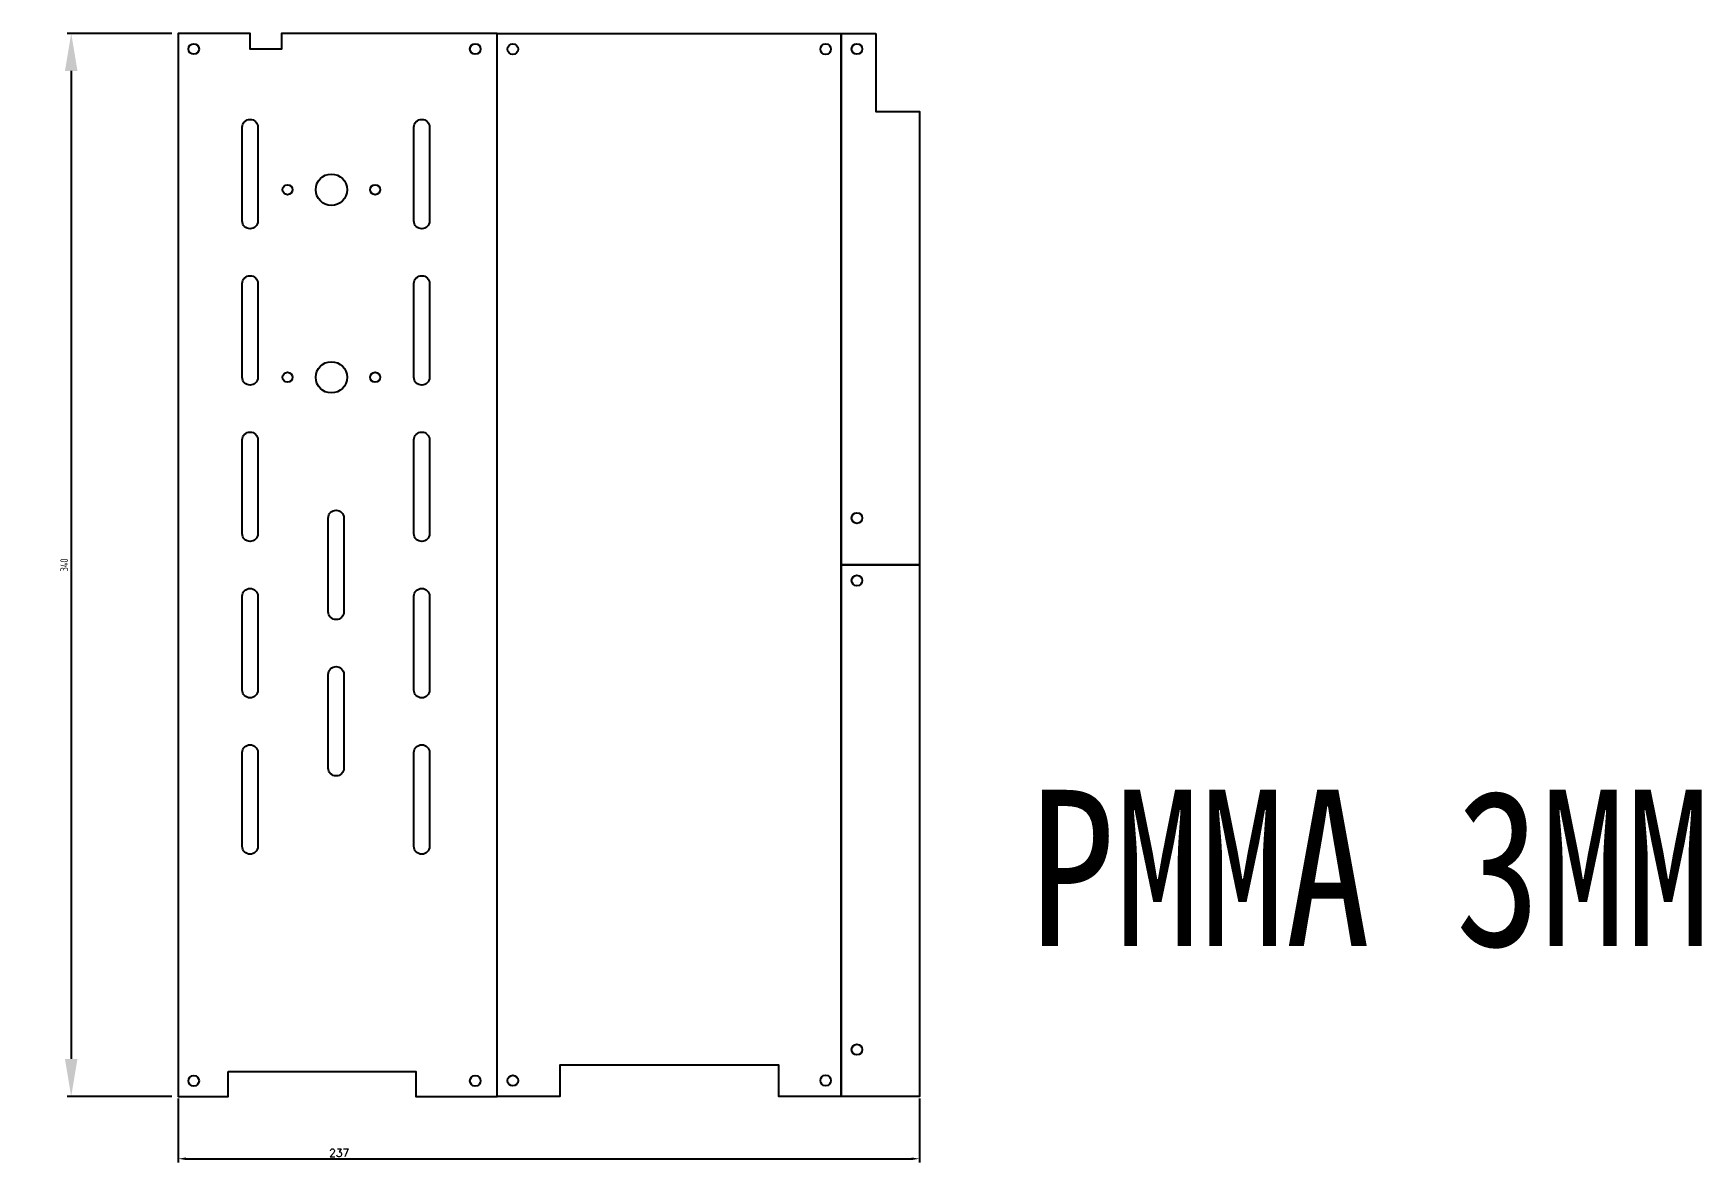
# Model space of a CAD drawing. Header units: millimetres. Extents: x 48 to 2498, y 44 to 791.
# Drawn here: x 1965 to 2498, y 82 to 443 of the extents above; entities that cross this region are included whole.
import ezdxf

# ---------------------------------------------------------------- set-up
doc = ezdxf.new("R2010")
doc.units = ezdxf.units.MM
doc.layers.add('六面螺母开孔', color=212, linetype='Continuous')
doc.styles.add('gbenor', font='gbenor.shx', dxfattribs={"width": 0.8, "bigfont": 'gbcbig.shx'})
doc.styles.get("Standard").update_dxf_attribs({"font": 'txt', "bigfont": 'gbcbig.shx'})
doc.dimstyles.new('ISO-25', dxfattribs={"dimtxt": 2.5, "dimasz": 2.5, "dimexe": 1.25, "dimexo": 0.625, "dimtad": 1, "dimtxsty": 'Standard', "dimcen": 2.5, "dimadec": 0, "dimazin": 0, "dimtfac": 1, "dimtmove": 0, "dimatfit": 3, "dimfxl": 1, "dimarcsym": 0})

# ---------------------------------------------------------------- blocks, each defined once
blk = doc.blocks.new('*D25')
at = {"color": 0, "lineweight": -2}
for p, q in [((2011.23, 102.6), (2011.23, 82.07)), ((2248.23, 102.6), (2248.23, 82.07)), ((2013.73, 83.32), (2245.73, 83.32))]:
    blk.add_line(p, q, dxfattribs=at)
at = {"color": 0}
for points in [[(2013.73, 83.74), (2013.73, 82.9), (2011.23, 83.32)], [(2245.73, 82.9), (2245.73, 83.74), (2248.23, 83.32)]]:
    blk.add_solid(points, dxfattribs=at)
at = {"layer": 'Defpoints', "color": 0}
for p in [(2011.23, 103.22), (2248.23, 103.22), (2248.23, 83.32)]:
    blk.add_point(p, dxfattribs=at)
at = {"color": 0, "insert": (2062.73, 85.19), "char_height": 2.5, "attachment_point": 5}
blk.add_mtext('237', dxfattribs=at)
blk = doc.blocks.new('*D27')
at = {"color": 0, "lineweight": -2}
for p, q in [((2009.23, 443.22), (1975.8, 443.22)), ((1977.05, 431.22), (1977.05, 115.22)), ((2009.23, 103.22), (1975.8, 103.22))]:
    blk.add_line(p, q, dxfattribs=at)
at = {"color": 0}
for points in [[(1979.05, 431.22), (1975.05, 431.22), (1977.05, 443.22)], [(1975.05, 115.22), (1979.05, 115.22), (1977.05, 103.22)]]:
    blk.add_solid(points, dxfattribs=at)
at = {"layer": 'Defpoints', "color": 0}
for p in [(2011.23, 443.22), (1977.05, 103.22), (2011.23, 103.22)]:
    blk.add_point(p, dxfattribs=at)
at = {"color": 0, "insert": (1974.8, 273.22), "char_height": 15, "attachment_point": 5, "rotation": 90, "style": 'gbenor'}
blk.add_mtext('{\\H0.166667x;340}', dxfattribs=at)

msp = doc.modelspace()

# ---------------------------------------------------------------- linework, layer by layer
for p, q in [((2027.225, 103.223), (2027.225, 103.223)), ((2087.225, 103.223), (2087.225, 103.223))]:
    msp.add_line(p, q)
for points in [[(2027.225, 111.223), (2087.225, 111.223), (2087.225, 103.223), (2113.225, 103.223), (2113.225, 443.223), (2044.225, 443.223), (2044.225, 438.223), (2034.225, 438.223), (2034.225, 443.223), (2011.225, 443.223), (2011.225, 103.223), (2027.225, 103.223)], [(2223.225, 443.223), (2223.225, 103.223), (2203.225, 103.223), (2203.225, 113.223), (2133.225, 113.223), (2133.225, 103.223), (2113.225, 103.223), (2113.225, 443.223)], [(2234.225, 443.228), (2234.225, 418.228), (2248.225, 418.223), (2248.225, 273.223), (2223.225, 273.223), (2223.225, 443.223)], [(2223.225, 273.223), (2248.225, 273.223), (2248.225, 103.223), (2223.225, 103.223)]]:
    msp.add_lwpolyline(points, close=True)
for points in [[(2036.725, 413.223), (2036.725, 383.223, -1), (2031.725, 383.223), (2031.725, 413.223, -1)], [(2091.62, 413.221), (2091.62, 383.221, -1), (2086.62, 383.221), (2086.62, 413.221, -1)], [(2036.725, 363.223), (2036.725, 333.223, -1), (2031.725, 333.223), (2031.725, 363.223, -1)], [(2091.62, 363.221), (2091.62, 333.221, -1), (2086.62, 333.221), (2086.62, 363.221, -1)], [(2036.725, 313.223), (2036.725, 283.223, -1), (2031.725, 283.223), (2031.725, 313.223, -1)], [(2091.62, 313.221), (2091.62, 283.221, -1), (2086.62, 283.221), (2086.62, 313.221, -1)], [(2064.225, 288.223), (2064.225, 258.223, -1), (2059.225, 258.223), (2059.225, 288.223, -1)], [(2036.725, 263.223), (2036.725, 233.223, -1), (2031.725, 233.223), (2031.725, 263.223, -1)], [(2091.62, 263.221), (2091.62, 233.221, -1), (2086.62, 233.221), (2086.62, 263.221, -1)], [(2064.225, 238.223), (2064.225, 208.223, -1), (2059.225, 208.223), (2059.225, 238.223, -1)], [(2036.725, 213.223), (2036.725, 183.223, -1), (2031.725, 183.223), (2031.725, 213.223, -1)], [(2091.62, 213.221), (2091.62, 183.221, -1), (2086.62, 183.221), (2086.62, 213.221, -1)]]:
    msp.add_lwpolyline(points, format="xyb", close=True)
for centre, radius in [((2046.225, 393.223), 1.6), ((2060.225, 393.223), 5), ((2074.225, 393.223), 1.6), ((2060.225, 333.223), 5), ((2046.225, 333.223), 1.6), ((2074.225, 333.223), 1.6)]:
    msp.add_circle(centre, radius)
at = {"layer": '六面螺母开孔'}
for centre in [(2016.225, 438.223), (2106.225, 438.223), (2118.225, 438.151), (2218.226, 438.179), (2228.225, 438.223), (2228.225, 288.223), (2228.225, 268.223), (2228.225, 118.223), (2016.225, 108.223), (2106.225, 108.223), (2118.225, 108.294), (2218.226, 108.322)]:
    msp.add_circle(centre, 1.7, dxfattribs=at)

# ---------------------------------------------------------------- texts
at = {"insert": (2283.5, 201.303), "char_height": 50, "width": 403.57461, "attachment_point": 1, "style": 'gbenor'}
msp.add_mtext('{\\fSimSun|b0|i0|c134|p0;PMMA 3MM}', dxfattribs=at)

# ---------------------------------------------------------------- dimensions: what is measured, and where the dimension line sits
dim = msp.add_linear_dim(base=(1977.046, 103.223), p1=(2011.225, 443.223), p2=(2011.225, 103.223), angle=270, text='{\\H0.166667x;<>}', dimstyle='ISO-25', override={"dimtxt": 15, "dimasz": 12, "dimexo": 2, "dimgap": 1, "dimdsep": 46, "dimtxsty": 'gbenor'})
dim.commit()
dim.dimension.update_dxf_attribs({"geometry": '*D27', "text_midpoint": (1977.046, 273.223), "dimtype": 161})
dim = msp.add_linear_dim(base=(2248.225, 83.319), p1=(2011.225, 103.223), p2=(2248.225, 103.223), dimstyle='ISO-25', override={"dimtxsty": 'Standard', "dimfxl": 1.25})
dim.commit()
dim.dimension.update_dxf_attribs({"geometry": '*D25', "text_midpoint": (2062.725, 83.319), "dimtype": 160})

doc.saveas('drawing.dxf')
